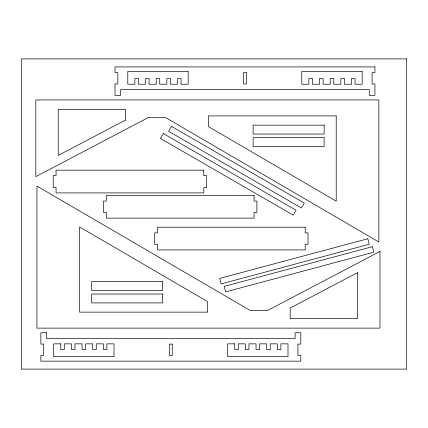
<?xml version="1.0" encoding="UTF-8"?>
<svg xmlns="http://www.w3.org/2000/svg" width="428" height="428" viewBox="0 0 428 428"><rect width="100%" height="100%" fill="white"/><g stroke="black" fill="none" stroke-linecap="round" stroke-linejoin="round"><path stroke-width="0.64" d="M163.255 133.525L160.414 138.447L293.26 215.145L296.101 210.228L163.255 133.525M171.435 126.372L168.595 131.289L301.44 207.987L304.281 203.07L171.435 126.372M125.581 120.043L58.256 155.412L58.256 109.391L125.581 109.391L125.581 120.043M148.024 117.7L35.818 176.646L35.818 99.943L378.834 99.943L378.834 241.981L165.78 117.7L148.024 117.7M379.968 251.429L267.762 310.37L250.006 310.37L36.952 186.089L36.952 328.126L379.968 328.126L379.968 251.429M357.524 272.663L290.2 308.026L290.2 318.678L357.524 318.678L357.524 272.663M367.818 238.733L219.644 278.435L221.116 283.925L369.284 244.222L367.818 238.733M372.36 246.689L224.192 286.391L225.658 291.88L373.831 252.178L372.36 246.689M406.6 58.898L21.4 58.898L21.4 369.102L406.6 369.102L406.6 58.898M374.928 66.923L115.004 66.923L115.004 72.605L117.844 72.605L117.844 83.968L115.004 83.968L115.004 95.332L120.685 95.332L120.685 89.65L369.246 89.65L369.246 95.332L374.928 95.332L374.928 83.968L372.087 83.968L372.087 72.605L374.928 72.605L374.928 66.923M188.149 71.439L127.785 71.439L127.785 84.22L134.884 84.22L134.884 78.538L138.437 78.538L138.437 84.22L145.536 84.22L145.536 78.538L149.088 78.538L149.088 84.22L156.188 84.22L156.188 78.538L159.74 78.538L159.74 84.22L166.845 84.22L166.845 78.538L170.392 78.538L170.392 84.22L177.497 84.22L177.497 78.538L181.044 78.538L181.044 84.22L188.149 84.22L188.149 71.439M362.142 71.439L301.777 71.439L301.777 84.22L308.882 84.22L308.882 78.538L312.429 78.538L312.429 84.22L319.534 84.22L319.534 78.538L323.087 78.538L323.087 84.22L330.186 84.22L330.186 78.538L333.738 78.538L333.738 84.22L340.838 84.22L340.838 78.538L344.39 78.538L344.39 84.22L351.49 84.22L351.49 78.538L355.042 78.538L355.042 84.22L362.142 84.22L362.142 71.439M246.384 72.605L243.543 72.605L243.543 83.968L246.384 83.968L246.384 72.605M336.221 115.924L208.388 115.924L208.388 126.576L336.221 201.144L336.221 115.924M324.146 125.158L253.13 125.158L253.13 134.034L324.146 134.034L324.146 125.158M324.146 137.656L253.13 137.656L253.13 146.531L324.146 146.531L324.146 137.656M203.771 170.184L56.057 170.184L56.057 175.582L53.216 175.582L53.216 187.512L56.057 187.512L56.057 192.91L203.771 192.91L203.771 187.512L206.612 187.512L206.612 175.582L203.771 175.582L203.771 170.184M254.055 195.393L106.337 195.393L106.337 201.074L103.496 201.074L103.496 212.438L106.337 212.438L106.337 218.12L254.055 218.12L254.055 212.438L256.896 212.438L256.896 201.074L254.055 201.074L254.055 195.393M305.185 227.209L157.472 227.209L157.472 232.891L154.631 232.891L154.631 244.254L157.472 244.254L157.472 249.936L305.185 249.936L305.185 244.254L308.026 244.254L308.026 232.891L305.185 232.891L305.185 227.209M162.656 281.538L91.635 281.538L91.635 290.414L162.656 290.414L162.656 281.538M162.656 294.036L91.635 294.036L91.635 302.912L162.656 302.912L162.656 294.036M207.393 312.146L79.565 312.146L79.565 226.926L207.393 301.494L207.393 312.146M46.54 332.743L40.858 332.743L40.858 344.107L43.699 344.107L43.699 355.465L40.858 355.465L40.858 361.146L300.782 361.146L300.782 355.465L297.942 355.465L297.942 344.107L300.782 344.107L300.782 332.743L295.101 332.743L295.101 338.425L46.54 338.425L46.54 332.743M60.744 343.85L53.639 343.85L53.639 356.631L114.008 356.631L114.008 343.85L106.904 343.85L106.904 349.532L103.351 349.532L103.351 343.85L96.252 343.85L96.252 349.532L92.699 349.532L92.699 343.85L85.6 343.85L85.6 349.532L82.048 349.532L82.048 343.85L74.948 343.85L74.948 349.532L71.396 349.532L71.396 343.85L64.291 343.85L64.291 349.532L60.744 349.532L60.744 343.85M234.737 343.85L227.637 343.85L227.637 356.631L288.001 356.631L288.001 343.85L280.902 343.85L280.902 349.532L277.349 349.532L277.349 343.85L270.25 343.85L270.25 349.532L266.697 349.532L266.697 343.85L259.593 343.85L259.593 349.532L256.046 349.532L256.046 343.85L248.941 343.85L248.941 349.532L245.388 349.532L245.388 343.85L238.289 343.85L238.289 349.532L234.737 349.532L234.737 343.85M172.243 344.107L169.402 344.107L169.402 355.465L172.243 355.465L172.243 344.107"/></g></svg>
